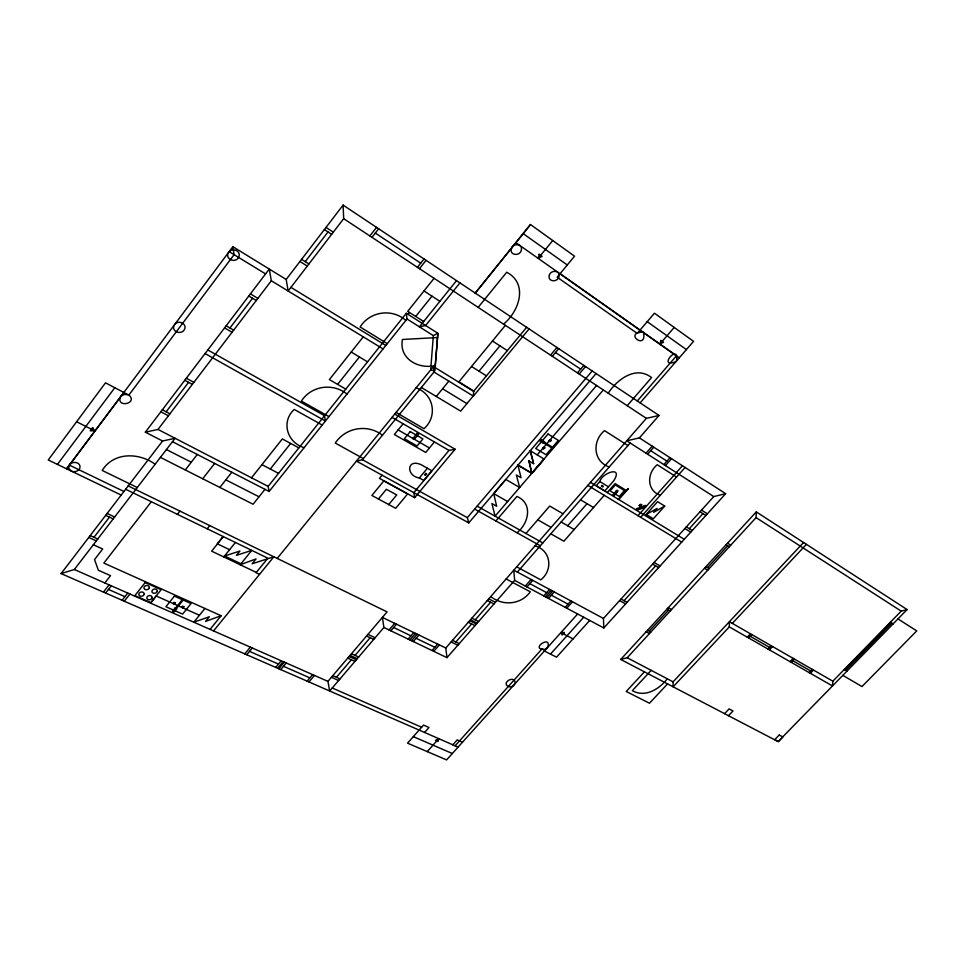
<?xml version="1.0" encoding="UTF-8"?>
<svg xmlns="http://www.w3.org/2000/svg" width="965" height="965" viewBox="0 0 965 965"><rect width="100%" height="100%" fill="white"/><g stroke="black" fill="none" stroke-linecap="round" stroke-linejoin="round"><path stroke-width="1.45" d="M729.299 626.888L729.407 621.689L832.843 681.206L832.481 685.958L729.299 626.888L673.112 686.803L673.087 681.833L803.568 542.511M620.712 659.457L627.19 657.756L756.077 517.626L756.271 511.884L907.1 609.566L778.116 741.602L620.712 659.457L756.271 511.884M433.961 372.032L473.381 396.132L473.622 391.332L526.649 327.304M639.312 505.467L640.314 504.321L641.641 504.586L639.337 505.491L640.844 508.676L636.767 510.232L636.454 508.808L640.543 507.252L640.844 508.676L645.718 506.83L645.416 505.407L641.303 506.963M435.046 367.532L437.881 333.299L433.345 335.627L430.68 369.909L434.889 370.898L437.881 333.299L406.325 313.275L268.137 486.384L269.114 491.462L172.458 441.693M543.404 447.881C543.319 449.943 545.707 446.892 543.548 447.712M549.664 440.559C549.58 442.633 551.98 439.57 549.809 440.39M120.396 397.061C116.198 408.243 138.116 403.527 129.117 395.24L105.499 382.828L48.25 459.979L121.18 495.081M174.207 325.121C170.757 331.538 181.311 335.35 184.375 329.68C187.608 323.83 178.549 319.632 174.834 324.276M228.403 252.637C224.712 259.115 235.303 263.505 238.524 257.571C241.974 251.696 232.963 246.907 229.055 251.769M676.525 360.958C679.432 341.996 656.683 369.088 675.886 361.694M514.236 684.583C516.951 681.941 513.476 678.13 510.352 679.565A4.789 3.438 -25.7 0 0 507.904 680.808C502.536 684.921 510.811 689.601 513.935 684.921M547.577 647.455C552.354 634.222 529.387 649.023 544.284 649.517A4.813 3.498 -27.2 0 0 546.745 648.275L547.276 647.792M57.418 464.394L114.811 387.713M66.706 468.869L232.867 246.678L286.195 279.452L288.137 291.008L343.673 218.669L343.094 205.099L659.023 415.457L639.385 437.893L626.743 440.812L713.774 496.577L725.656 493.682L639.385 437.893M66.513 468.773L123.846 392.466M128.852 395.095L234.097 254.664L232.867 246.678M145.353 432.175L269.271 269.054L271.322 280.755L157.995 429.449L145.353 432.175L162.566 441.005L175.087 438.279L74.341 569.507L61.097 573.596L458.086 747.115M166.149 411.79L188.561 382.345M229.923 327.991L252.553 298.245M61.097 573.596L162.566 441.005M286.195 279.452L343.094 205.099M93.967 537.3L109.431 517.131M305.254 261.648L328.004 231.962M151.324 501.716L103.858 563.09L221.142 615.742L210.068 629.385M185.28 469.955L197.282 454.479M369.872 235.955L376.543 227.366M371.995 237.354L378.666 228.777M104.859 582.969L110.529 575.659L98.346 570.231L94.534 559.579L102.676 549.001L93.34 544.755M103.448 592.1L109.105 584.838M105.643 593.065L111.301 585.803M202.698 478.761L214.676 463.429M177.403 514.357L179.948 511.1M122.133 600.266L127.778 593.077M124.292 601.219L129.937 594.03M219.863 487.434L231.805 472.259M207.234 528.808L209.779 525.611M150.552 603.125L156.197 595.996L199.429 615.248M417.423 267.317L424.033 258.982M251.527 477.796L282.335 438.93L298.873 447.881M363.262 336.845L329.367 379.595L345.772 389.124M419.449 268.656L426.06 260.333M270.272 469.026L290.634 443.43M337.605 384.384L359.402 356.978M223.108 536.504L217.294 543.814L229.586 549.712M223.277 536.588L211.661 551.172L256.316 572.414M264.977 489.339L253.095 504.237L160.419 457.386M434.081 278.318L407.7 311.369L423.683 321.502M407.93 314.3L409.413 312.431M269.114 491.462L407.001 318.993L406.325 313.275M415.71 316.46L431.97 296.159M223.796 556.938L235.4 542.463M456.529 280.622L419.401 326.821L425.625 325.519L459.931 282.89M530.473 224.531L475.25 293.095L530.473 224.531L574.537 256.183L557.179 277.208L637.202 333.407L654.451 313.215L693.558 341.357L640.121 402.863M204.918 608.457L193.82 622.208L209.345 616.744L205.569 621.4L221.106 615.73M213.554 630.917L273.831 556.781L252.13 563.777L256.063 558.916L240.201 564.742L251.744 550.388L236.425 555.357L239.911 551.039L224.519 556.045M478.145 307.377L506.734 272.227C528.639 283.915 519.037 311.43 503.549 324.144M277.196 558.421L433.43 366.543L473.622 391.332M596.093 373.539L468.749 522.873L356.447 461.089L362.466 459.726L434.021 371.959L433.43 366.543M538.193 258.343L552.752 240.538M403.093 423.84L394.359 434.503L425.71 452.464L434.383 441.994M436.264 396.482L448.882 381.115M382.068 475.19L379.45 478.363L414.661 497.663L455.094 449.232L394.733 414.057M505.37 325.338L458.858 381.875L473.815 391.102M244.772 653.872L250.321 647.141M479.002 371.199L499.93 345.844M246.714 654.728L252.263 647.998M378.292 499.098L386.398 489.291L396.736 494.924L388.642 504.659M473.188 396.048L460.679 411.126L421.355 387.496M473.381 396.132L529.085 328.932M419.341 477.965L423.792 480.449L431.85 470.775L421.017 464.635C406.41 458.206 406.024 476.071 419.341 477.965L427.411 468.254M455.094 449.232L449.015 450.414L413.804 492.645L414.661 497.663M275.688 667.394L281.225 660.772M277.582 668.214L283.119 661.604M278.861 668.781L284.385 662.171M280.743 669.601L286.267 663.003M550.533 355.132L556.938 347.484M552.306 356.302L558.711 348.667M307.123 681.133L312.624 674.631M308.969 681.929L314.469 675.44M577.468 372.9L583.837 365.397M579.205 374.046L585.574 366.543M383.901 627.479L446.964 657.66L445.806 648.022L382.393 617.407L383.901 627.479L329.68 690.988L327.931 681.374L387.098 611.894L128.188 485.914M468.749 522.873L467.325 517.65L592.208 370.958M336.423 677.273L351.344 659.771M355.06 655.404L370.138 637.708M493.742 493.61L505.817 479.448L519.689 487.518L516.347 474.985L521.052 477.747L517.952 465.178L531.787 473.381L528.892 460.908L533.597 463.719L530.316 450.896M537.216 454.889L596.575 385.481M389.064 629.952L394.709 623.354M390.837 630.808L396.482 624.21M532.294 472.548L543.392 459.593M603.342 389.944L495.069 516.166L491.909 503.573L496.649 506.251L493.718 493.585L507.65 501.559M495.877 520.955L516.914 496.456C533.368 503.32 528.615 523.633 517.023 532.764M608.227 393.201C617.069 379.474 635.851 365.253 651.568 377.58L627.202 405.71M659.855 344.107L674.209 327.437M408.159 639.095L413.792 632.57M409.908 639.928L415.529 633.402M411.548 640.712L417.169 634.198M413.285 641.544L418.906 635.042M637.298 400.982L676.477 355.82L515.829 242.613M525.925 533.476L549.736 506.046L562.993 513.766M432.079 650.543L437.688 644.101M433.792 651.351L439.389 644.922M445.806 648.022L646.369 418.352L659.023 415.457M455.866 642.002L471.656 623.945M475.263 619.832L490.642 602.232M517.337 572.076L630.193 443.019M599.844 481.547L596.213 485.697L604.838 490.932L613.668 480.872C623.8 465.19 602.027 472.85 599.844 481.547L608.457 486.806M446.964 657.66L514.635 580.363L513.802 570.158L603.439 618.456L603.813 627.962L514.635 580.363M567.685 525.768L587.046 503.682M604.259 495.31L563.886 541.22L550.81 533.802M607.238 492.56L615.103 483.61L626.068 490.341M525.322 586.057L531.1 579.482M526.95 586.937L532.74 580.363M646.043 453.176L652.207 446.18M647.624 454.189L653.788 447.205M618.215 499.219L628.468 488.531L618.746 499.544M543.79 595.924L549.555 589.422M424.576 732.471L428.991 727.477L423.551 725.077L407.544 743.171L446.602 759.901L577.637 613.993M545.406 596.78L551.16 590.291M663.872 464.599L670 457.687M546.914 597.588L552.668 591.111M665.416 465.588L671.544 458.689M548.518 598.445L554.26 591.967M427.254 751.614L438.786 738.683M637.962 515.672L682.46 465.757M640.651 517.3L685.114 467.47M646.188 514.442L657.587 501.667L664.728 506.082L653.353 518.784L646.188 514.442L657.093 508.434L653.619 512.319L664.728 506.082M565.201 607.359L570.93 600.942M566.769 608.191L572.498 601.786M452.814 744.811L457.205 739.902L462.476 742.23M455.106 745.812L542.065 648.854L544.996 650.338M550.496 654.101L583.692 617.226M589.712 620.447L556.564 657.177L544.381 651.013M603.439 618.456L713.774 496.577M624.053 600.688L655.633 565.852M689.287 528.711L702.954 513.633M603.813 627.962L725.656 493.682M649.264 631.074L668.468 610.182M707.586 567.613L727.682 545.756M644.427 671.833L626.225 691.471L649.469 703.232L667.563 683.908M651.194 670.349L632.34 690.663C645.09 697.96 659.385 689.094 667.298 678.793M732.326 623.366L806.402 544.356M747.236 637.153L750.432 633.776M748.575 637.925L751.759 634.548M768.104 649.107L771.276 645.778M769.407 649.855L772.579 646.526M724.558 713.654L729.094 708.913L733.014 710.976L728.491 715.704M790.009 661.64L793.158 658.371M791.276 662.364L794.424 659.095M809.128 672.593L812.253 669.36M810.371 673.305L813.495 670.072M832.843 681.206L901.214 611.135L907.1 609.566M844.749 669.734L890.828 622.522M845.207 670L891.274 622.811M845.654 670.265L891.72 623.088M121.011 396.253L124.34 394.432L128.188 394.745M639.337 505.503L641.641 504.635L640.507 506.782L641.206 506.516L641.604 508.386M435.324 365.445C418.653 369.716 398.569 358.666 402.453 339.475L437.543 337.557M616.382 491.993L617.829 491.426L617.793 490.401L616.333 490.522L616.128 491.836M413.671 438.991L414.48 437.989L413.49 438.882M71.82 471.318C75.391 472.729 80.915 470.244 79.938 465.842C78.165 460.076 67.538 462.066 68.817 468.266L70.879 470.872M642.835 332.105C622.956 332.841 647.141 350.85 643.498 332.563M413.334 736.645L452.332 753.52M108.466 589.446L124.955 596.684M249.489 651.363L278.451 664.089M283.505 666.308L309.874 677.888M332.237 687.997L421.645 727.248M74.341 569.507L327.931 681.374M332.804 675.657L340.018 678.877M331.417 677.285L338.643 680.482M88.744 537.457L96.295 540.907M349.125 656.49L356.326 659.783M347.726 658.118L354.939 661.411M351.453 653.751L358.654 657.056M90.191 535.575L97.742 539.037M350.066 655.392L357.267 658.685M107.115 513.452L114.654 516.999M366.543 636.019L373.732 639.397M105.655 515.358L113.195 518.905M367.955 634.367L375.132 637.756M259.525 574.38L256.051 572.728L267.86 558.192L125.631 489.255M224.568 555.985L240.948 563.777M393.66 627.515L410.969 635.839M416.096 638.299L434.877 647.322M69.48 465.166L123.93 491.487M137.271 487.542L102.194 470.425C113.725 451.873 138.936 452.44 155.172 464.213M451.089 641.966L457.82 645.247M452.501 640.362L459.231 643.643M469.714 620.64L476.421 624.005M468.302 622.268L475.009 625.622M471.909 618.143L478.604 621.508M76.718 421.802L94.92 430.957M470.486 619.759L477.18 623.137M166.426 449.557L191.275 462.223M225.822 479.858L259.03 496.794M157.995 429.449L268.137 486.384M487.301 600.507L493.971 603.957M488.736 598.867L495.407 602.317M560.93 632.582L573.065 638.89M490.751 596.551C502.862 606.309 521.124 604.693 530.292 591.81L506.13 578.952M261.949 464.647L278.535 473.357M160.829 411.802L168.417 415.782M627.19 657.756L673.087 681.833M162.361 409.787L169.936 413.78M529.845 583.656L546.673 592.679M551.389 595.212L568.059 604.15M516.709 566.829L540.798 579.856C553.283 569.965 551.015 550.364 535.044 545.84M184.773 380.282L192.337 384.396M646.2 631.713L649.493 633.51M304.132 447.676C287.232 442.718 280.731 421.814 294.228 409.437L322.214 425.058M186.317 378.244L193.881 382.369M647.611 630.169L650.905 631.966M363.383 458.604L335.277 443.068C345.579 427.399 367.653 423.683 382.43 435.239M619.602 600.604L625.622 603.933M362.466 459.726L467.325 517.65M621.038 599.024L627.057 602.353M474.623 509.086L540.328 545.792M205.075 353.552L325.422 421.042L324.554 415.71L207.801 349.969M477.144 506.118L542.812 542.945M668.25 607.709L671.519 609.554M328.944 416.627L301.382 401.09C311.261 385.638 332.865 382.695 347.002 394.046M666.815 609.265L670.096 611.11M537.794 519.809L551.075 527.397M750.167 636.237L769.696 647.443M792.856 660.736L810.697 670.977M224.568 327.907L232.083 332.237M561.135 521.993L574.187 529.52M398.111 429.92L429.304 447.881M226.16 325.808L233.675 330.151M392.055 417.363L449.015 450.414M654.101 562.486L660.06 565.972M396.084 412.405L423.985 428.701C438.026 416.337 433.743 393.997 416.06 387.858M652.642 564.103L658.613 567.589M842.819 675.367L861.998 686.537L916.75 630.905L897.969 618.915M844.291 669.469L847.017 671.073M518.06 465.058L531.884 473.26L528.977 460.775M580.532 499.81L593.511 507.53M532.97 472.199L543.006 460.486M248.801 296.002L256.292 300.477M704.51 568.24L707.743 570.17M351.2 352.056L367.544 361.851M250.417 293.879L257.896 298.366M705.97 566.648L709.203 568.59M587.83 485.383L681.724 542.113M544.079 459.038L530.292 450.715L533.621 463.562M590.459 482.379L684.281 539.29M442.585 388.786L466.927 403.599M271.322 280.755L383.057 348.932M290.947 287.353L385.819 345.482M684.836 528.531L690.747 532.161M229.151 251.636L265.58 273.915M686.32 526.89L692.243 530.521M387.279 343.661L360.114 326.978C369.969 311.285 391.995 308.185 405.867 320.416M726.066 544.767L729.287 546.757M727.538 543.162L730.758 545.153M660.253 495.322C646.429 490.389 646.876 473.103 657.237 464.732L676.549 477.06M609.229 467C592.92 461.318 592.088 440.896 604.524 430.619L627.962 445.577M700.011 511.776L705.898 515.467M299.946 261.479L307.28 266.075M701.507 510.123L707.393 513.826M301.575 259.332L308.921 263.952M471.511 366.495L486.432 375.868M407.001 318.993L433.345 335.627M890.369 622.244L893.059 623.945M650.7 450.703L666.936 461.149M756.077 517.626L901.214 611.135M324.349 229.586L331.658 234.326M492.476 341.019L507.337 350.633M423.985 290.972L439.895 301.321M326.013 227.414L333.323 232.167M343.673 218.669L646.369 418.352M375.325 233.072L420.716 263.156M555.502 352.49L580.653 369.149M560.05 273.734L679.276 357.798M523.139 233.59L567.275 264.977M647.226 321.683L686.392 349.595M637.358 508.459L637.672 509.882M174.918 603.077L173.603 603.402L174.918 603.077M175.413 602.956L174.484 604.126L173.109 603.511L174.038 602.341L175.413 602.956M183.881 606.732L182.952 607.902L181.577 607.287L182.506 606.129L183.881 606.732M183.386 606.852L182.071 607.166L183.386 606.852M511.378 248.693C509.218 255.532 519.906 256.376 521.245 250.466C523.44 243.614 512.705 242.758 511.378 248.693M549.338 275.23C547.143 281.925 557.589 282.588 558.904 276.895C561.123 270.176 550.641 269.512 549.338 275.23M438.605 738.876L438.122 741.446L435.529 740.312L438.605 738.876M539.133 254.302L538.41 258.077L542.125 256.413L539.133 254.302M412.972 438.086L413.43 439.401L415.119 438.194L414.552 437.483L412.972 438.086M660.904 340.428L660.072 343.854L663.534 342.286L660.904 340.428M543.006 447.736L543.355 449.002L545.008 447.82L544.513 447.145L543.006 447.736M549.266 440.402L549.616 441.681L551.268 440.51L550.774 439.823L549.266 440.402M616.466 490.932C616.563 493.006 618.529 489.617 616.466 490.932M144.171 594.307C143.556 596.563 139.648 597.094 138.791 594.754C138.321 591.907 143.242 590.809 144.159 593.475L144.171 594.307M149.31 587.794C148.707 590.049 144.774 590.592 143.93 588.228C143.459 585.381 148.381 584.283 149.31 586.961L149.31 587.794M152.132 597.842C151.517 600.073 147.633 600.628 146.789 598.288C146.318 595.465 151.215 594.356 152.12 597.021L152.132 597.842M157.271 591.352C156.656 593.596 152.76 594.151 151.915 591.798C151.445 588.964 156.354 587.854 157.271 590.52L157.271 591.352M92.652 427.592L90.24 430.824L94.606 430.788L92.652 427.592M145.184 582.534L134.919 595.586L150.878 602.63L161.131 589.687L145.184 582.534M174.388 596.105L165.908 606.744L173.857 610.266L182.325 599.663L174.388 596.105M175.123 607.962L172.506 611.255L174.17 611.991L176.8 608.698L175.123 607.962M183.169 600.013L174.701 610.604L182.59 614.102L191.058 603.547L183.169 600.013M410.258 431.584L404.407 438.701L417.085 445.975L422.923 438.906L410.258 431.584M417.121 433.261L414.25 436.759L415.77 437.628L418.641 434.141L417.121 433.261M383.865 480.896L371.863 495.467L395.698 508.29L407.652 493.923L383.865 480.896M425.867 473.381L424.576 474.925L425.336 475.347L426.614 473.803L425.867 473.381M541.329 439.823L540.086 441.27L543.319 443.237L544.549 441.789L541.329 439.823M541.57 441.62L535.72 448.472L546.045 454.744L551.884 447.941L541.57 441.62M548.036 434.009L542.173 440.884L552.475 447.205L558.337 440.378L548.036 434.009M601.967 485.479L601.364 486.179L602.727 487.011L603.342 486.312L601.967 485.479M615.332 484.961L610.109 490.895L619.253 496.456L624.464 490.57L615.332 484.961M615.658 491.631L612.847 494.828L614.126 495.6L616.937 492.403L615.658 491.631M564.344 632.509L562.088 635.03L561.135 632.69L564.344 632.509M779.238 735.028L774.774 739.6L778.478 741.542L782.941 736.971L779.238 735.028M644.753 507.204L644.451 505.769L644.777 507.192"/></g></svg>
